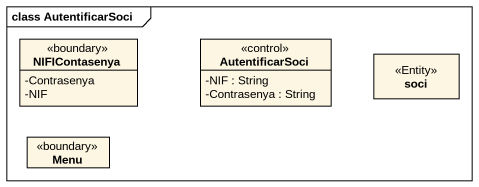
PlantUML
@startuml
mainframe class AutentificarSoci
hide circle
hide empty members
skinparam classAttributeIconSize 0
class NIFIContasenya <<boundary>> {
  -Contrasenya
  -NIF
}
class AutentificarSoci <<control>> {
  -NIF : String
  -Contrasenya : String
}
class soci <<Entity>>
class Menu <<boundary>>
@enduml
